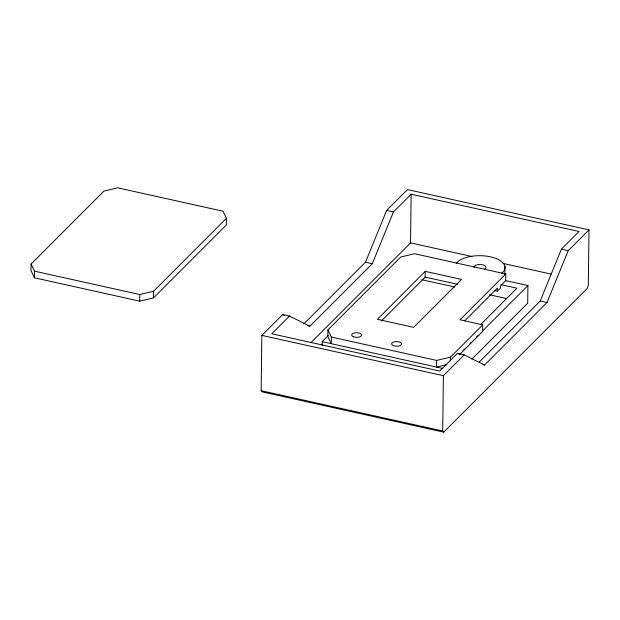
<?xml version="1.0" encoding="UTF-8"?>
<svg xmlns="http://www.w3.org/2000/svg" width="620" height="620" viewBox="0 0 620 620"><rect width="100%" height="100%" fill="white"/><g stroke="black" fill="none" stroke-linecap="round" stroke-linejoin="round"><path stroke-width="0.93" d="M31.078 264.035L31 270.669L34.425 277.791L139.717 301.165L153.543 297.871L226.347 224.967L226.432 218.333L223.006 211.211L117.715 187.837L103.889 191.131L31.078 264.035L34.503 271.157L34.425 277.791M139.717 301.165L139.794 294.531L153.62 291.237L226.432 218.333M153.543 297.871L153.62 291.237M303.746 324.02L365.474 262.214L386.655 210.412L407.456 189.581L589 229.881L588.326 285.185L587.256 288.44L443.719 432.163L262.175 391.863L261.167 390.693L261.841 335.389L282.642 314.557L289.455 316.068L309.876 326.213L372.279 263.725L393.46 211.924L411.145 194.215L579.072 231.493L561.387 249.194L540.206 300.995L479.159 362.127M322.121 345.387L322.168 341.667L328.305 335.521M327.933 329.925L327.848 336.567L331.274 343.689L331.359 337.048L327.933 329.925L400.745 257.021L414.563 253.727L505.788 273.978L505.711 280.62L500.511 285.82L500.479 288.037L497.364 291.16L494.551 290.532M310.798 342.767L410.549 242.885L411.145 194.215M381.416 320.92L425.157 277.117L425.227 271.366L461.536 279.426L413.695 327.337L377.386 319.277L425.227 271.366M505.788 273.978L460.025 319.804L482.716 324.841L450.476 357.128L436.65 360.422L436.565 367.055L446.71 364.645M443.719 432.163L442.711 430.993L443.385 375.689L464.186 354.857L484.607 365.002L547.018 302.506L568.199 250.705L589 229.881M450.43 360.918L450.476 357.128M482.716 324.841L482.639 331.475L459.8 354.346M497.364 291.16L497.403 288.06L464.721 320.788M504.82 274.373L504.913 266.406M505.292 280.527L527.914 285.549L527.697 303.242L471.774 359.244M289.455 316.068L271.769 333.777L439.696 371.054L457.374 353.346L464.186 354.857M480.864 324.33L516.948 288.199L500.983 284.658M463.125 350.424L464.489 349.06M469.945 343.596L471.308 342.232M476.764 336.769L478.129 335.397M482.221 331.305L527.914 285.549M386.655 210.412L393.46 211.924M561.387 249.194L568.199 250.705M410.549 242.885L471.874 256.494M503.006 263.407L551.118 274.087M365.474 262.214L372.279 263.725M540.206 300.995L547.018 302.506M425.157 277.117L457.746 284.347M421.848 279.736L454.77 287.045M489.56 294.763L506.486 298.522M307.319 325.647L309.876 326.213M482.91 364.622L484.607 365.002M34.503 271.157L139.794 294.531M331.359 337.048L436.65 360.422M322.168 341.667L442.82 368.443M261.841 335.389L443.385 375.689M261.167 390.693L442.711 430.993M457.374 353.346L459.079 354.19M282.642 314.557L284.347 315.402M474.099 267.46A5.991 2.775 0.7 0 1 481.825 264.616A5.991 2.775 0.7 0 1 484.677 269.072M456.204 263.616A24.963 11.563 0.7 0 1 490.164 256.773A24.963 11.563 0.7 0 1 501.541 273.35M393.413 345.65A4.991 2.309 0.7 0 0 401.52 344.333A4.991 2.309 0.7 0 0 394.863 341.713A4.991 2.309 0.7 0 0 393.413 345.65M353.478 336.784A4.991 2.309 0.7 0 0 361.584 335.466A4.991 2.309 0.7 0 0 354.919 332.847A4.991 2.309 0.7 0 0 353.478 336.784"/></g></svg>
